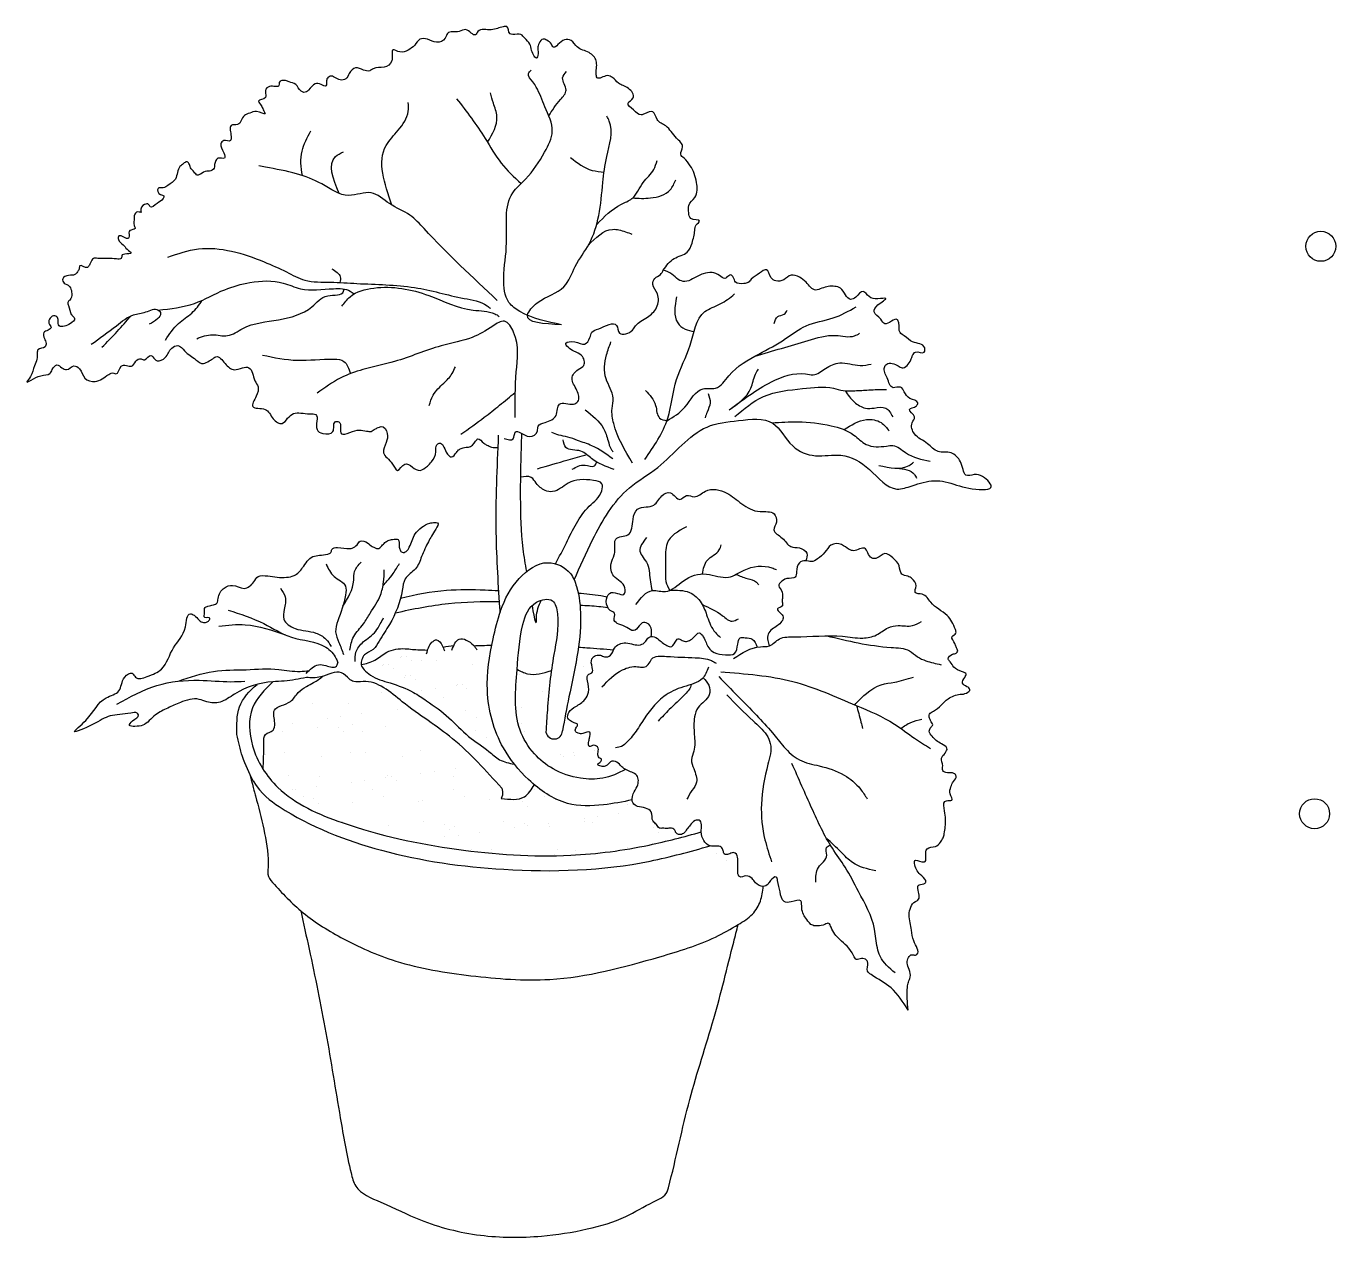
# Model space of a CAD drawing. Header units: millimetres. Extents: x 2133.42 to 2134.8, y 649.95 to 651.52.
# Drawn here: x 2133.426 to 2134.069, y 650.922 to 651.517 of the extents above; entities that cross this region are included whole.
import ezdxf

# ---------------------------------------------------------------- set-up
doc = ezdxf.new("R2010")
doc.units = ezdxf.units.MM
for name, color, linetype in [('Arena', 36, 'Continuous'), ('Hojas', 74, 'Continuous'), ('Hojas01', 64, 'Continuous'), ('Tiesto', 32, 'Continuous')]:
    doc.layers.add(name, color=color, linetype=linetype)

msp = doc.modelspace()

# ---------------------------------------------------------------- linework, layer by layer
at = {"layer": 'Arena'}
for p, q in [((2133.78411, 651.21196), (2133.78411, 651.21196)), ((2133.60122, 651.20271), (2133.60122, 651.20271)), ((2133.60189, 651.20353), (2133.60189, 651.20353)), ((2133.60413, 651.20349), (2133.60413, 651.20349)), ((2133.61019, 651.20668), (2133.61019, 651.20668)), ((2133.61085, 651.2075), (2133.61085, 651.2075)), ((2133.61309, 651.20746), (2133.61309, 651.20746)), ((2133.61543, 651.20531), (2133.61543, 651.20531)), ((2133.62024, 651.20517), (2133.62024, 651.20517)), ((2133.62777, 651.20538), (2133.62777, 651.20538)), ((2133.64556, 651.20325), (2133.64556, 651.20325)), ((2133.69665, 651.20378), (2133.69665, 651.20378)), ((2133.70007, 651.20239), (2133.70007, 651.20239)), ((2133.60647, 651.20134), (2133.60647, 651.20134)), ((2133.61212, 651.19721), (2133.61212, 651.19721)), ((2133.61279, 651.19804), (2133.61279, 651.19804)), ((2133.61503, 651.19799), (2133.61503, 651.19799)), ((2133.66876, 651.1987), (2133.66876, 651.1987)), ((2133.76879, 651.20021), (2133.76879, 651.20021)), ((2133.56115, 651.18982), (2133.56115, 651.18982)), ((2133.6007, 651.18989), (2133.6007, 651.18989)), ((2133.61737, 651.19585), (2133.61737, 651.19585)), ((2133.62057, 651.19079), (2133.62057, 651.19079)), ((2133.62718, 651.19166), (2133.62718, 651.19166)), ((2133.6375, 651.19302), (2133.6375, 651.19302)), ((2133.63817, 651.19384), (2133.63817, 651.19384)), ((2133.64041, 651.1938), (2133.64041, 651.1938)), ((2133.64275, 651.19166), (2133.64275, 651.19166)), ((2133.6798, 651.19004), (2133.6798, 651.19004)), ((2133.56714, 651.18407), (2133.56714, 651.18407)), ((2133.58484, 651.18448), (2133.58484, 651.18448)), ((2133.63118, 651.18715), (2133.63118, 651.18715)), ((2133.57426, 651.17697), (2133.57426, 651.17697)), ((2133.58087, 651.17784), (2133.58087, 651.17784)), ((2133.59119, 651.1792), (2133.59119, 651.1792)), ((2133.60844, 651.18147), (2133.60844, 651.18147)), ((2133.64221, 651.18064), (2133.64221, 651.18064)), ((2133.64756, 651.17723), (2133.64756, 651.17723)), ((2133.66953, 651.18251), (2133.66953, 651.18251)), ((2133.55213, 651.1703), (2133.55213, 651.1703)), ((2133.55701, 651.1747), (2133.55701, 651.1747)), ((2133.56953, 651.17273), (2133.56953, 651.17273)), ((2133.57978, 651.17249), (2133.57978, 651.17249)), ((2133.58212, 651.17034), (2133.58212, 651.17034)), ((2133.58632, 651.17379), (2133.58632, 651.17379)), ((2133.59168, 651.17037), (2133.59168, 651.17037)), ((2133.60277, 651.17315), (2133.60277, 651.17315)), ((2133.62587, 651.17386), (2133.62587, 651.17386)), ((2133.64689, 651.17083), (2133.64689, 651.17083)), ((2133.66956, 651.17423), (2133.66956, 651.17423)), ((2133.67078, 651.17052), (2133.67078, 651.17052)), ((2133.65224, 651.16742), (2133.65224, 651.16742)), ((2133.54394, 651.1592), (2133.54394, 651.1592)), ((2133.55315, 651.16016), (2133.55315, 651.16016)), ((2133.57141, 651.15802), (2133.57141, 651.15802)), ((2133.58564, 651.16001), (2133.58564, 651.16001)), ((2133.59317, 651.16022), (2133.59317, 651.16022)), ((2133.61096, 651.15809), (2133.61096, 651.15809)), ((2133.61994, 651.16124), (2133.61994, 651.16124)), ((2133.68852, 651.15913), (2133.68852, 651.15913)), ((2133.69006, 651.15823), (2133.69006, 651.15823)), ((2133.69513, 651.16), (2133.69513, 651.16)), ((2133.69556, 651.15866), (2133.69556, 651.15866)), ((2133.70546, 651.16136), (2133.70546, 651.16136)), ((2133.62676, 651.151), (2133.62676, 651.151)), ((2133.63709, 651.15236), (2133.63709, 651.15236)), ((2133.55499, 651.14907), (2133.55499, 651.14907)), ((2133.57033, 651.14826), (2133.57033, 651.14826)), ((2133.58597, 651.14563), (2133.58597, 651.14563)), ((2133.59258, 651.1465), (2133.59258, 651.1465)), ((2133.6029, 651.14786), (2133.6029, 651.14786)), ((2133.60357, 651.14868), (2133.60357, 651.14868)), ((2133.60581, 651.14864), (2133.60581, 651.14864)), ((2133.60815, 651.14649), (2133.60815, 651.14649)), ((2133.62015, 651.15013), (2133.62015, 651.15013)), ((2133.63606, 651.14852), (2133.63606, 651.14852)), ((2133.55703, 651.14191), (2133.55703, 651.14191)), ((2133.55839, 651.142), (2133.55839, 651.142)), ((2133.56239, 651.1385), (2133.56239, 651.1385)), ((2133.56872, 651.14336), (2133.56872, 651.14336)), ((2133.59658, 651.14198), (2133.59658, 651.14198)), ((2133.60193, 651.13857), (2133.60193, 651.13857)), ((2133.63613, 651.14206), (2133.63613, 651.14206)), ((2133.64148, 651.13864), (2133.64148, 651.13864)), ((2133.67568, 651.14213), (2133.67568, 651.14213)), ((2133.68103, 651.13872), (2133.68103, 651.13872)), ((2133.56763, 651.13749), (2133.56763, 651.13749)), ((2133.56997, 651.13535), (2133.56997, 651.13535)), ((2133.58644, 651.13554), (2133.58644, 651.13554)), ((2133.6192, 651.13637), (2133.6192, 651.13637)), ((2133.62074, 651.13677), (2133.62074, 651.13677)), ((2133.65399, 651.1372), (2133.65399, 651.1372)), ((2133.67002, 651.13593), (2133.67002, 651.13593)), ((2133.67236, 651.13379), (2133.67236, 651.13379)), ((2133.68647, 651.13704), (2133.68647, 651.13704)), ((2133.72159, 651.13481), (2133.72159, 651.13481)), ((2133.58167, 651.12622), (2133.58167, 651.12622)), ((2133.62121, 651.12629), (2133.62121, 651.12629)), ((2133.66076, 651.12636), (2133.66076, 651.12636)), ((2133.67116, 651.12529), (2133.67116, 651.12529)), ((2133.68298, 651.12552), (2133.68298, 651.12552)), ((2133.70023, 651.12779), (2133.70023, 651.12779)), ((2133.70031, 651.12643), (2133.70031, 651.12643)), ((2133.7044, 651.12571), (2133.7044, 651.12571)), ((2133.70684, 651.12866), (2133.70684, 651.12866)), ((2133.71717, 651.13002), (2133.71717, 651.13002)), ((2133.60437, 651.12421), (2133.60437, 651.12421)), ((2133.63184, 651.12478), (2133.63184, 651.12478)), ((2133.63186, 651.11879), (2133.63186, 651.11879)), ((2133.63418, 651.12264), (2133.63418, 651.12264)), ((2133.63686, 651.12405), (2133.63686, 651.12405)), ((2133.63847, 651.11966), (2133.63847, 651.11966)), ((2133.6488, 651.12102), (2133.6488, 651.12102)), ((2133.66605, 651.12329), (2133.66605, 651.12329)), ((2133.67266, 651.12416), (2133.67266, 651.12416)), ((2133.68341, 651.12366), (2133.68341, 651.12366)), ((2133.73423, 651.12323), (2133.73423, 651.12323)), ((2133.73657, 651.12108), (2133.73657, 651.12108)), ((2133.64523, 651.11252), (2133.64523, 651.11252)), ((2133.65479, 651.11273), (2133.65479, 651.11273)), ((2133.68727, 651.11257), (2133.68727, 651.11257)), ((2133.72158, 651.11381), (2133.72158, 651.11381)), ((2133.68594, 651.11033), (2133.68594, 651.11033)), ((2133.69605, 651.11208), (2133.69605, 651.11208)), ((2133.76503, 651.11047), (2133.76503, 651.11047)), ((2133.77039, 651.10706), (2133.77039, 651.10706)), ((2133.78967, 651.09477), (2133.78967, 651.09477)), ((2133.8202, 651.07533), (2133.8202, 651.07533))]:
    msp.add_line(p, q, dxfattribs=at)
for points in [[(2133.62296, 651.20873), (2133.62559, 651.21432), (2133.62786, 651.21555), (2133.63066, 651.21275), (2133.63171, 651.21013)], [(2133.63539, 651.21048), (2133.63889, 651.2159), (2133.64589, 651.21293), (2133.64764, 651.21065)]]:
    msp.add_spline(points, degree=3, dxfattribs=at)
for points, knots in [([(2133.59083, 651.20342), (2133.59322, 651.20385), (2133.59779, 651.20501), (2133.60365, 651.21055), (2133.6118, 651.21165), (2133.61811, 651.21046), (2133.62145, 651.21074), (2133.62346, 651.21051)], [0.0047219, 0.0047219, 0.0047219, 0.0047219, 0.01662656, 0.02819037, 0.04363464, 0.05533426, 0.06030126, 0.06030126, 0.06030126, 0.06030126]), ([(2133.69752, 651.21195), (2133.69889, 651.21187), (2133.70464, 651.21151), (2133.71038, 651.21103), (2133.71474, 651.21064)], [0.04296103, 0.04296103, 0.04296103, 0.04296103, 0.04710028, 0.06024206, 0.06024206, 0.06024206, 0.06024206]), ([(2133.54272, 651.15189), (2133.54289, 651.15594), (2133.54307, 651.16146), (2133.54291, 651.16976), (2133.54816, 651.17039), (2133.54875, 651.17563), (2133.54633, 651.18286), (2133.55635, 651.18373), (2133.55942, 651.1898), (2133.56367, 651.19256), (2133.56798, 651.19473), (2133.57058, 651.19653), (2133.57206, 651.19763)], [0.0036427, 0.0036427, 0.0036427, 0.0036427, 0.0250607, 0.032203, 0.0392555, 0.0452617, 0.0557535, 0.070764, 0.0804707, 0.0888092, 0.095465, 0.1046506, 0.1046506, 0.1046506, 0.1046506])]:
    msp.add_open_spline(points, degree=3, knots=knots, dxfattribs=at)
for points in [[(2133.63101, 651.212), (2133.63276, 651.21225), (2133.63451, 651.2125), (2133.63626, 651.21275)], [(2133.64614, 651.21265), (2133.64895, 651.21275), (2133.65175, 651.21285), (2133.65456, 651.21295)]]:
    msp.add_open_spline(points, degree=3, dxfattribs=at)
at = {"layer": 'Hojas'}
msp.add_arc((2133.68555, 651.17094), 0.0041, 190.74674, 359.16447, dxfattribs=at)
for points in [[(2133.73917, 651.39711), (2133.74451, 651.40279), (2133.75089, 651.40591), (2133.75327, 651.41035), (2133.7546, 651.41658), (2133.75535, 651.41925), (2133.75698, 651.42117), (2133.75267, 651.42251), (2133.75164, 651.42517), (2133.75168, 651.42886), (2133.75461, 651.43282), (2133.7555, 651.44015), (2133.75241, 651.44837), (2133.74933, 651.45204), (2133.74771, 651.45394), (2133.74859, 651.45761), (2133.74566, 651.46186), (2133.74037, 651.46788), (2133.73611, 651.47111), (2133.73405, 651.47477), (2133.72994, 651.47389), (2133.72833, 651.47331), (2133.72451, 651.4758), (2133.72186, 651.47903), (2133.72436, 651.48167), (2133.72204, 651.48633), (2133.7171, 651.48894), (2133.71419, 651.4917), (2133.71172, 651.49257), (2133.70663, 651.49155), (2133.7062, 651.49358), (2133.7062, 651.49983), (2133.70271, 651.50389), (2133.69689, 651.50665), (2133.69384, 651.50984), (2133.69064, 651.51013), (2133.68745, 651.50781), (2133.68527, 651.50651), (2133.68425, 651.50796), (2133.68192, 651.50999), (2133.68018, 651.51057), (2133.67814, 651.50854), (2133.67756, 651.50607), (2133.67756, 651.50244), (2133.67713, 651.50128), (2133.67451, 651.50491), (2133.67364, 651.5081), (2133.67117, 651.51101), (2133.66928, 651.51275), (2133.66521, 651.51275), (2133.6639, 651.51318), (2133.6623, 651.51667), (2133.66056, 651.51652), (2133.65779, 651.5158), (2133.6547, 651.51509), (2133.64813, 651.51421), (2133.64701, 651.51269), (2133.64212, 651.51517), (2133.63891, 651.51421), (2133.63322, 651.51333), (2133.6321, 651.51093), (2133.62785, 651.50901), (2133.62336, 651.51045), (2133.61967, 651.51045), (2133.6171, 651.50748), (2133.61388, 651.50515), (2133.60985, 651.50419), (2133.60646, 651.50531), (2133.60582, 651.49983), (2133.6021, 651.49677), (2133.59678, 651.49597), (2133.595, 651.495), (2133.59194, 651.49532), (2133.58807, 651.49645), (2133.585, 651.49371), (2133.58322, 651.49097), (2133.58048, 651.49049), (2133.57548, 651.49226), (2133.57403, 651.49097), (2133.57387, 651.48887), (2133.57354, 651.48759), (2133.57112, 651.48823), (2133.56822, 651.48855), (2133.56499, 651.48549), (2133.56273, 651.48436), (2133.56128, 651.48501), (2133.5587, 651.48823), (2133.55547, 651.48952), (2133.5537, 651.49016), (2133.55063, 651.4892), (2133.55047, 651.48775), (2133.54579, 651.48726), (2133.54385, 651.48533), (2133.54401, 651.48323), (2133.54385, 651.48178), (2133.54046, 651.48001), (2133.54175, 651.47791), (2133.54272, 651.47582), (2133.54369, 651.47389), (2133.5395, 651.47501), (2133.53611, 651.47421), (2133.53349, 651.47298), (2133.5301, 651.46858), (2133.52696, 651.46808), (2133.52658, 651.46582), (2133.52696, 651.46269), (2133.52671, 651.46068), (2133.52332, 651.46068), (2133.52193, 651.45917), (2133.52344, 651.45466), (2133.52369, 651.45202), (2133.52043, 651.45202), (2133.5193, 651.45039), (2133.51879, 651.44851), (2133.51867, 651.44713), (2133.51628, 651.44575), (2133.51503, 651.44575), (2133.51189, 651.44424), (2133.51038, 651.44374), (2133.50887, 651.44525), (2133.50699, 651.44738), (2133.50623, 651.44951), (2133.5051, 651.45027), (2133.50359, 651.44939), (2133.50184, 651.44801), (2133.49961, 651.44176), (2133.49595, 651.4387), (2133.49358, 651.43752), (2133.49111, 651.43722), (2133.4923, 651.43416), (2133.49388, 651.43357), (2133.49358, 651.43229), (2133.49062, 651.42982), (2133.48716, 651.42824), (2133.48647, 651.42933), (2133.48449, 651.42933), (2133.48271, 651.42597), (2133.48281, 651.42558), (2133.48123, 651.42567), (2133.47945, 651.4238), (2133.47941, 651.42263), (2133.47941, 651.41901), (2133.47983, 651.41748), (2133.47718, 651.4165), (2133.4769, 651.41372), (2133.47662, 651.41274), (2133.47188, 651.41385), (2133.4716, 651.41204), (2133.47398, 651.40954), (2133.47593, 651.40731), (2133.47788, 651.4055), (2133.47481, 651.40494), (2133.47356, 651.40452), (2133.473, 651.40285), (2133.47077, 651.40257), (2133.46658, 651.40285), (2133.46156, 651.40285), (2133.45933, 651.40285), (2133.45794, 651.40062), (2133.45738, 651.39951), (2133.4564, 651.39839), (2133.45264, 651.39923), (2133.45236, 651.3977), (2133.45152, 651.39617), (2133.45027, 651.39491), (2133.4472, 651.39449), (2133.44427, 651.39282), (2133.44497, 651.39073), (2133.44748, 651.3892), (2133.44804, 651.38837), (2133.44873, 651.38558), (2133.44776, 651.38238), (2133.44678, 651.38126), (2133.44718, 651.37965), (2133.4485, 651.37537), (2133.44959, 651.37417), (2133.45014, 651.37329), (2133.44806, 651.37088), (2133.4451, 651.36957), (2133.44257, 651.36968), (2133.44203, 651.3723), (2133.44148, 651.37417), (2133.44038, 651.37471), (2133.43753, 651.37099), (2133.43863, 651.36891), (2133.43709, 651.36759), (2133.43501, 651.36639), (2133.43533, 651.36343), (2133.4361, 651.36113), (2133.43564, 651.3594), (2133.43211, 651.35797), (2133.43177, 651.35635), (2133.43163, 651.3533), (2133.43041, 651.35011), (2133.42844, 651.34482), (2133.42675, 651.34232), (2133.43347, 651.34523), (2133.43795, 651.34632), (2133.43917, 651.34821), (2133.44147, 651.35052), (2133.44392, 651.34916), (2133.44616, 651.34821), (2133.44982, 651.35004), (2133.45254, 651.34862), (2133.45518, 651.34408), (2133.46021, 651.34238), (2133.46686, 651.34584), (2133.46937, 651.34652), (2133.47032, 651.34618), (2133.47303, 651.34984), (2133.47554, 651.35031), (2133.47812, 651.34991), (2133.48016, 651.35235), (2133.48274, 651.3535), (2133.48444, 651.35303), (2133.48762, 651.3552), (2133.48851, 651.35445), (2133.49061, 651.35262), (2133.49462, 651.35418), (2133.49784, 651.35879), (2133.50073, 651.36), (2133.50416, 651.35739), (2133.50966, 651.35309), (2133.51336, 651.35115), (2133.51618, 651.35255), (2133.51853, 651.35396), (2133.51954, 651.35457), (2133.52397, 651.35121), (2133.52854, 651.34819), (2133.53257, 651.34907), (2133.53573, 651.34913), (2133.53747, 651.34652), (2133.53867, 651.3428), (2133.54017, 651.33981), (2133.53927, 651.33516), (2133.53762, 651.33006), (2133.54362, 651.32871), (2133.54768, 651.32407), (2133.55203, 651.32182), (2133.55473, 651.32437), (2133.55758, 651.32661), (2133.56554, 651.32646), (2133.56854, 651.32616), (2133.56914, 651.31882), (2133.57199, 651.31687), (2133.57694, 651.31777), (2133.57739, 651.32032), (2133.57799, 651.32257), (2133.57979, 651.32257), (2133.58114, 651.31672), (2133.5852, 651.31732), (2133.59, 651.31852), (2133.59345, 651.31807), (2133.5957, 651.31792), (2133.5978, 651.31912), (2133.59975, 651.32002), (2133.60065, 651.32032), (2133.60365, 651.31687), (2133.60305, 651.31252), (2133.60185, 651.30743), (2133.60621, 651.30188), (2133.60861, 651.29873), (2133.61221, 651.30188), (2133.61596, 651.30038), (2133.61971, 651.29873), (2133.62331, 651.30083), (2133.62527, 651.30293), (2133.62752, 651.30788), (2133.62797, 651.31133), (2133.62917, 651.31207), (2133.63262, 651.30773), (2133.63517, 651.30533), (2133.63757, 651.30758), (2133.63907, 651.30908), (2133.64087, 651.30983), (2133.64237, 651.31013), (2133.64357, 651.31013), (2133.64703, 651.31312), (2133.64808, 651.31417), (2133.65108, 651.31207), (2133.65258, 651.31118), (2133.65483, 651.31013), (2133.65789, 651.30999)], [(2133.6892, 651.37029), (2133.66873, 651.37678), (2133.6634, 651.38119), (2133.66082, 651.39304), (2133.66219, 651.4105), (2133.66525, 651.43506), (2133.67157, 651.44182), (2133.6809, 651.45505), (2133.68467, 651.46527), (2133.68104, 651.47723), (2133.67679, 651.48699), (2133.67509, 651.48953), (2133.67296, 651.49356), (2133.67424, 651.49526)], [(2133.60594, 651.42899), (2133.60311, 651.4583), (2133.609, 651.46573), (2133.61395, 651.47502), (2133.61395, 651.47935)], [(2133.6377, 651.48126), (2133.65172, 651.46174), (2133.65958, 651.44964), (2133.66931, 651.43959)], [(2133.65287, 651.45987), (2133.65747, 651.47253), (2133.65576, 651.4791), (2133.65432, 651.48408)], [(2133.6892, 651.37029), (2133.67251, 651.37505), (2133.67728, 651.381), (2133.69039, 651.38894), (2133.69595, 651.39886), (2133.7027, 651.40997), (2133.70747, 651.42386), (2133.70946, 651.44013), (2133.71144, 651.45283), (2133.71264, 651.47029), (2133.71144, 651.47267)], [(2133.65767, 651.3822), (2133.62173, 651.41744), (2133.61474, 651.42409), (2133.60475, 651.42974), (2133.59576, 651.43506), (2133.58478, 651.43373), (2133.57147, 651.43938), (2133.55915, 651.44437), (2133.54384, 651.44769), (2133.54051, 651.44836)], [(2133.69357, 651.45243), (2133.70429, 651.44608), (2133.71008, 651.44526)], [(2133.70645, 651.4195), (2133.71859, 651.42942), (2133.72376, 651.43219), (2133.72932, 651.44013), (2133.73449, 651.44648), (2133.73607, 651.45084)], [(2133.72412, 651.43251), (2133.7329, 651.43251), (2133.74255, 651.43654), (2133.74529, 651.44142)], [(2133.70226, 651.40918), (2133.71422, 651.41711), (2133.72058, 651.41592), (2133.72376, 651.41473)], [(2133.49591, 651.40348), (2133.51089, 651.40747), (2133.54318, 651.40115), (2133.55416, 651.39617), (2133.56315, 651.39218), (2133.57579, 651.39118), (2133.58877, 651.39052), (2133.61707, 651.38852), (2133.64136, 651.3832), (2133.65268, 651.37955), (2133.65434, 651.37822)], [(2133.57638, 651.39775), (2133.58055, 651.39375), (2133.58041, 651.39101)], [(2133.66108, 651.31448), (2133.66538, 651.31429), (2133.6665, 651.31746), (2133.67342, 651.31541), (2133.67734, 651.31802), (2133.67772, 651.32045), (2133.68108, 651.32232), (2133.6865, 651.32568), (2133.68725, 651.32904), (2133.68818, 651.33128), (2133.6951, 651.33128), (2133.69715, 651.33258), (2133.69678, 651.338), (2133.69435, 651.34397), (2133.69734, 651.34826), (2133.70014, 651.35032), (2133.69902, 651.35517), (2133.69528, 651.35722), (2133.69136, 651.36114), (2133.69566, 651.36189), (2133.70052, 651.36077), (2133.70313, 651.36394), (2133.70407, 651.36656), (2133.70743, 651.36824), (2133.71622, 651.36992), (2133.71771, 651.36618), (2133.72406, 651.36768), (2133.72556, 651.36973), (2133.73135, 651.37402), (2133.73584, 651.37869), (2133.73623, 651.3855), (2133.73404, 651.39), (2133.73496, 651.393), (2133.73774, 651.39497), (2133.73917, 651.39711)], [(2133.58135, 651.37934), (2133.58536, 651.38398), (2133.59706, 651.3883), (2133.624, 651.38462), (2133.6458, 651.37742), (2133.65638, 651.37565), (2133.65862, 651.37437)], [(2133.51008, 651.36341), (2133.51777, 651.36536), (2133.52523, 651.3649), (2133.53269, 651.36845), (2133.55025, 651.37269), (2133.56662, 651.37912), (2133.57442, 651.38445), (2133.58217, 651.38668), (2133.58235, 651.3878)], [(2133.73005, 651.3041), (2133.74135, 651.32435), (2133.74569, 651.34343), (2133.75235, 651.36021), (2133.75959, 651.37669), (2133.76712, 651.38045), (2133.77407, 651.38537)], [(2133.74569, 651.38393), (2133.74627, 651.3712), (2133.74981, 651.36816), (2133.75422, 651.3669)], [(2133.45828, 651.36068), (2133.47065, 651.36977), (2133.47905, 651.37513), (2133.48512, 651.37653), (2133.49119, 651.37746), (2133.49236, 651.37583), (2133.49095, 651.37327), (2133.48675, 651.37047)], [(2133.74094, 651.32315), (2133.74979, 651.32985), (2133.75866, 651.33882), (2133.76475, 651.33915), (2133.7714, 651.34524), (2133.78605, 651.35589), (2133.79921, 651.36343), (2133.80922, 651.36974), (2133.82255, 651.3736), (2133.83378, 651.37903)], [(2133.79364, 651.3708), (2133.79539, 651.37429), (2133.79845, 651.37538), (2133.79998, 651.37734)], [(2133.46348, 651.35917), (2133.47105, 651.36696), (2133.47783, 651.37467)], [(2133.66639, 651.32476), (2133.66698, 651.34709), (2133.66568, 651.36661), (2133.66114, 651.37194), (2133.65542, 651.36957), (2133.64535, 651.36405), (2133.63015, 651.35991), (2133.60725, 651.35222), (2133.59166, 651.34828), (2133.5808, 651.34414), (2133.56916, 651.33664)], [(2133.78423, 651.35491), (2133.81027, 651.36256), (2133.82378, 651.36501), (2133.83308, 651.36483), (2133.83554, 651.36606)], [(2133.72411, 651.30228), (2133.71479, 651.3217), (2133.71399, 651.32914), (2133.71452, 651.3342), (2133.71106, 651.34377), (2133.71133, 651.35548), (2133.71346, 651.36186)], [(2133.54231, 651.35537), (2133.55948, 651.35281), (2133.57745, 651.3534), (2133.58238, 651.35222), (2133.58416, 651.34985), (2133.58556, 651.34625)], [(2133.77146, 651.3284), (2133.79228, 651.34217), (2133.80905, 651.34609), (2133.8127, 651.34568), (2133.81878, 651.34879), (2133.82581, 651.35149), (2133.83582, 651.35028), (2133.84123, 651.35095)], [(2133.62423, 651.33053), (2133.6262, 651.33566), (2133.63134, 651.34157), (2133.63548, 651.34631), (2133.63706, 651.34966)], [(2133.77146, 651.3284), (2133.78214, 651.33907), (2133.78444, 651.34595), (2133.78593, 651.34852)], [(2133.73039, 651.33793), (2133.73538, 651.33062), (2133.73737, 651.32442), (2133.74094, 651.32315)], [(2133.7743, 651.32516), (2133.78836, 651.33502), (2133.80756, 651.33893), (2133.8227, 651.33907), (2133.82743, 651.33799), (2133.83311, 651.33785), (2133.84001, 651.33826), (2133.84866, 651.33853)], [(2133.76118, 651.3365), (2133.76213, 651.33191), (2133.76064, 651.32732), (2133.7597, 651.32462)], [(2133.70085, 651.32844), (2133.70975, 651.31939), (2133.71205, 651.3133), (2133.71354, 651.30918), (2133.71453, 651.30787)], [(2133.82796, 651.31875), (2133.83893, 651.32367), (2133.84609, 651.32219), (2133.85001, 651.31813)], [(2133.71436, 651.30441), (2133.70415, 651.31083), (2133.69706, 651.31346), (2133.69228, 651.31511), (2133.68783, 651.3161), (2133.68437, 651.31741)], [(2133.71502, 651.29915), (2133.70398, 651.30458), (2133.69871, 651.3082), (2133.69129, 651.31001), (2133.68999, 651.31379)], [(2133.67738, 651.29954), (2133.69239, 651.30389), (2133.70172, 651.30647)], [(2133.69444, 651.29928), (2133.70072, 651.30133), (2133.70534, 651.30095), (2133.70648, 651.30287)], [(2133.84499, 651.3012), (2133.85991, 651.3012), (2133.86197, 651.3027)], [(2133.85379, 651.29976), (2133.86244, 651.2968), (2133.86348, 651.29492)], [(2133.73328, 651.21715), (2133.73207, 651.22319), (2133.72938, 651.22408), (2133.72733, 651.22236), (2133.72452, 651.22006), (2133.72119, 651.22166), (2133.71729, 651.22325), (2133.71511, 651.22511), (2133.71524, 651.22856), (2133.71313, 651.22996), (2133.71276, 651.23837), (2133.71666, 651.23837), (2133.71972, 651.2378), (2133.72029, 651.24106), (2133.71482, 651.24681), (2133.71354, 651.25305), (2133.71503, 651.25723), (2133.71541, 651.25966), (2133.71586, 651.26505), (2133.72182, 651.26718), (2133.72429, 651.27471), (2133.72654, 651.27965), (2133.7307, 651.28077), (2133.73452, 651.28167), (2133.73845, 651.28627), (2133.74261, 651.28773), (2133.74734, 651.28448), (2133.7506, 651.28639), (2133.75431, 651.28582), (2133.75982, 651.28852), (2133.77027, 651.28762), (2133.77769, 651.28234), (2133.78668, 651.27853), (2133.79354, 651.2774), (2133.79467, 651.27336), (2133.79343, 651.26954), (2133.79759, 651.2655), (2133.8018, 651.26133), (2133.80598, 651.26065), (2133.8096, 651.25802), (2133.80921, 651.25432)], [(2133.75049, 651.27107), (2133.74099, 651.2628), (2133.74031, 651.25874), (2133.74018, 651.24925), (2133.74045, 651.24423), (2133.74231, 651.23981)], [(2133.73095, 651.26579), (2133.72769, 651.25901), (2133.73136, 651.25277), (2133.73231, 651.2483), (2133.73362, 651.23968)], [(2133.75836, 651.24788), (2133.76081, 651.25467), (2133.76664, 651.25969), (2133.76759, 651.26226)], [(2133.85938, 651.03376), (2133.85904, 651.04496), (2133.85955, 651.04751), (2133.8604, 651.04988), (2133.85989, 651.05362), (2133.85887, 651.05685), (2133.85955, 651.05956), (2133.86125, 651.06092), (2133.86295, 651.06075), (2133.86363, 651.06109), (2133.8621, 651.06771), (2133.86108, 651.07298), (2133.85989, 651.08045), (2133.86295, 651.08707), (2133.86414, 651.08775), (2133.86414, 651.09336), (2133.86431, 651.09489), (2133.86703, 651.09573), (2133.86805, 651.09658), (2133.86601, 651.09964), (2133.86261, 651.10507), (2133.86261, 651.10711), (2133.86601, 651.1066), (2133.86771, 651.10677), (2133.86805, 651.10932), (2133.86864, 651.11299), (2133.87276, 651.1141), (2133.87526, 651.11618), (2133.87653, 651.11838), (2133.87711, 651.12035), (2133.87758, 651.12372), (2133.87724, 651.13159), (2133.87733, 651.13609), (2133.87945, 651.13664), (2133.88082, 651.13682), (2133.88, 651.13985), (2133.88036, 651.14334), (2133.88156, 651.146), (2133.88294, 651.14856), (2133.88183, 651.14994), (2133.87862, 651.15022), (2133.87641, 651.15132), (2133.87632, 651.15361), (2133.87577, 651.15746), (2133.87752, 651.15994), (2133.87844, 651.16233), (2133.87577, 651.16444), (2133.8711, 651.16817), (2133.86976, 651.17072), (2133.87059, 651.17269), (2133.87148, 651.17384), (2133.87104, 651.1748), (2133.86989, 651.17702), (2133.86983, 651.17912), (2133.87174, 651.18046), (2133.87899, 651.18659), (2133.88493, 651.18878), (2133.88805, 651.18942), (2133.88968, 651.19119), (2133.88826, 651.19253), (2133.88607, 651.19422), (2133.88713, 651.19712), (2133.88784, 651.19868), (2133.88598, 651.19989), (2133.88179, 651.20219), (2133.87999, 651.20468), (2133.87909, 651.20608), (2133.88109, 651.20847), (2133.88298, 651.20907), (2133.88368, 651.20997), (2133.88288, 651.21207), (2133.88228, 651.21366), (2133.88099, 651.21715), (2133.88278, 651.21885), (2133.88258, 651.22055), (2133.87849, 651.22749), (2133.87045, 651.23397), (2133.86622, 651.23791), (2133.86284, 651.23876), (2133.86326, 651.242), (2133.86129, 651.24552), (2133.85917, 651.24678), (2133.8563, 651.24778), (2133.8549, 651.25195), (2133.85192, 651.25573), (2133.84794, 651.25791), (2133.84416, 651.25573), (2133.84137, 651.25573), (2133.83799, 651.2605), (2133.83262, 651.25931), (2133.83043, 651.2599), (2133.82665, 651.26229), (2133.82148, 651.26209), (2133.81849, 651.25851), (2133.81491, 651.25533), (2133.81173, 651.25394), (2133.80894, 651.25434), (2133.80596, 651.25334), (2133.80457, 651.24897), (2133.80397, 651.24639), (2133.79979, 651.24559), (2133.79661, 651.24361), (2133.79581, 651.24261), (2133.79701, 651.24003), (2133.7976, 651.23586), (2133.7976, 651.23367), (2133.7976, 651.23228), (2133.79521, 651.23069), (2133.79641, 651.2289), (2133.798, 651.22671), (2133.79521, 651.22254), (2133.79263, 651.22075), (2133.79064, 651.21837), (2133.79044, 651.21519), (2133.79124, 651.2126)], [(2133.57365, 651.25279), (2133.57749, 651.2467), (2133.58307, 651.24193), (2133.5832, 651.23755), (2133.57935, 651.22483), (2133.57829, 651.2194), (2133.57988, 651.21423), (2133.58214, 651.2084)], [(2133.58184, 651.232), (2133.58718, 651.24484), (2133.58758, 651.24908), (2133.59089, 651.25372)], [(2133.58519, 651.21039), (2133.58718, 651.21715), (2133.59195, 651.22337), (2133.59527, 651.22867), (2133.60031, 651.23755), (2133.60177, 651.24378), (2133.60217, 651.24988)], [(2133.72568, 651.23285), (2133.7339, 651.23972), (2133.74026, 651.23928), (2133.74904, 651.24454), (2133.76044, 651.24782), (2133.77119, 651.24629), (2133.77887, 651.24979), (2133.79247, 651.25089), (2133.79466, 651.25001)], [(2133.55114, 651.24085), (2133.55353, 651.23659), (2133.55302, 651.23047), (2133.55285, 651.2257), (2133.55847, 651.2211), (2133.56856, 651.21887), (2133.57349, 651.21587), (2133.57608, 651.21229)], [(2133.74231, 651.23981), (2133.75201, 651.23879), (2133.75777, 651.23378), (2133.76076, 651.22685), (2133.76471, 651.21917), (2133.76727, 651.21672)], [(2133.52558, 651.23013), (2133.54296, 651.22349), (2133.5566, 651.21685), (2133.57347, 651.21191), (2133.57858, 651.20629), (2133.57943, 651.20425)], [(2133.75834, 651.23283), (2133.76823, 651.22738), (2133.77293, 651.22472), (2133.77613, 651.22589)], [(2133.52098, 651.2223), (2133.53393, 651.22298), (2133.55367, 651.21794)], [(2133.58788, 651.20489), (2133.58824, 651.20945), (2133.59186, 651.21448), (2133.59795, 651.21974), (2133.60018, 651.22336), (2133.60181, 651.22629)], [(2133.77365, 651.2063), (2133.78685, 651.21216), (2133.79124, 651.2126), (2133.79623, 651.21597), (2133.80355, 651.217), (2133.8272, 651.21728), (2133.83704, 651.21641), (2133.84381, 651.21794), (2133.8495, 651.22143), (2133.85453, 651.22252), (2133.86152, 651.22252), (2133.86589, 651.22449)], [(2133.85938, 651.03376), (2133.85105, 651.04459), (2133.84115, 651.05118), (2133.83942, 651.05291), (2133.83958, 651.05699), (2133.83895, 651.05825), (2133.83644, 651.05903), (2133.83392, 651.05856), (2133.83251, 651.0606), (2133.82575, 651.06845), (2133.82151, 651.07441), (2133.82041, 651.0763), (2133.81852, 651.07583), (2133.81491, 651.07504), (2133.81255, 651.07535), (2133.80956, 651.07818), (2133.80714, 651.08374), (2133.80662, 651.0874), (2133.80191, 651.08688), (2133.79842, 651.08705), (2133.7965, 651.09176), (2133.79528, 651.09733), (2133.79458, 651.09907), (2133.79179, 651.09733), (2133.79056, 651.09559), (2133.78825, 651.09443), (2133.78446, 651.09629), (2133.78271, 651.09838), (2133.77975, 651.0996), (2133.77661, 651.09925), (2133.77608, 651.09995), (2133.77574, 651.10308), (2133.77574, 651.10604), (2133.77574, 651.10796), (2133.77451, 651.11075), (2133.77347, 651.1111), (2133.7712, 651.11023), (2133.76911, 651.1104), (2133.76858, 651.11197), (2133.76754, 651.11371), (2133.76214, 651.11435), (2133.75899, 651.11702), (2133.7578, 651.12123), (2133.75672, 651.12696), (2133.7548, 651.12678), (2133.75236, 651.12452), (2133.75079, 651.1226), (2133.74907, 651.12048), (2133.74811, 651.12), (2133.7454, 651.12072), (2133.7448, 651.12216), (2133.74383, 651.12294), (2133.74131, 651.12294), (2133.73884, 651.123), (2133.73722, 651.12312), (2133.73583, 651.12481), (2133.73415, 651.12645), (2133.73319, 651.13111), (2133.73043, 651.13292), (2133.72653, 651.13378), (2133.72434, 651.1353), (2133.72443, 651.13986), (2133.72634, 651.14357), (2133.72691, 651.14652), (2133.72614, 651.149), (2133.72367, 651.15052), (2133.71877, 651.15324), (2133.71639, 651.15548), (2133.71322, 651.15562), (2133.7119, 651.1543), (2133.71064, 651.1535), (2133.70859, 651.15344), (2133.70694, 651.1543), (2133.70846, 651.15575), (2133.70879, 651.15694), (2133.70773, 651.15766), (2133.70707, 651.15971), (2133.70714, 651.16235), (2133.70509, 651.1638), (2133.70278, 651.16321), (2133.70251, 651.16512), (2133.70297, 651.1673), (2133.70304, 651.17027), (2133.69959, 651.16957), (2133.69743, 651.16963), (2133.69597, 651.17074), (2133.69656, 651.1726), (2133.69708, 651.17394), (2133.69539, 651.17476), (2133.69405, 651.1754), (2133.6923, 651.17709), (2133.69277, 651.17982), (2133.69621, 651.18285), (2133.70064, 651.18617), (2133.70243, 651.1898), (2133.70191, 651.19545), (2133.70203, 651.19816), (2133.70347, 651.19897), (2133.70411, 651.19926), (2133.70428, 651.20203), (2133.70411, 651.20618), (2133.70532, 651.20744), (2133.70826, 651.20796), (2133.71023, 651.20721), (2133.71328, 651.20802), (2133.71519, 651.21148), (2133.72081, 651.21402), (2133.72798, 651.21313), (2133.73026, 651.21451), (2133.73157, 651.2163), (2133.73385, 651.2172), (2133.73702, 651.21557), (2133.74159, 651.2124), (2133.74259, 651.21213), (2133.74494, 651.21438), (2133.74639, 651.21601), (2133.74838, 651.21529), (2133.75055, 651.21475), (2133.75254, 651.21547), (2133.75462, 651.21736), (2133.7567, 651.2189), (2133.75878, 651.21709), (2133.76149, 651.21158), (2133.76411, 651.20933), (2133.76963, 651.20824), (2133.77415, 651.20878), (2133.77569, 651.21348), (2133.77686, 651.21646), (2133.7794, 651.21655), (2133.78283, 651.21592), (2133.78523, 651.21196)], [(2133.81938, 651.21754), (2133.85103, 651.21182), (2133.85999, 651.21008), (2133.86393, 651.20724), (2133.86808, 651.20527), (2133.87551, 651.20331)], [(2133.56382, 651.19901), (2133.56988, 651.20333), (2133.57349, 651.2029), (2133.57868, 651.20261), (2133.57943, 651.20425)], [(2133.70905, 651.19249), (2133.71917, 651.20079), (2133.72657, 651.20234), (2133.72942, 651.20209), (2133.73176, 651.20338), (2133.73344, 651.2061), (2133.74071, 651.2074), (2133.75485, 651.20675), (2133.76277, 651.20533), (2133.7651, 651.20403)], [(2133.50117, 651.19527), (2133.51837, 651.20002), (2133.53439, 651.20088), (2133.5504, 651.20103), (2133.56079, 651.20002), (2133.56523, 651.20045)], [(2133.76134, 651.20209), (2133.75836, 651.19651), (2133.74914, 651.19249), (2133.73941, 651.1877), (2133.72858, 651.175), (2133.72395, 651.1682), (2133.72139, 651.16538), (2133.71869, 651.1632), (2133.71574, 651.16256)], [(2133.76638, 651.19746), (2133.78487, 651.17852), (2133.7927, 651.16992), (2133.79834, 651.16304), (2133.80601, 651.15662), (2133.81572, 651.15365), (2133.82797, 651.14912), (2133.83593, 651.14228), (2133.83925, 651.13742)], [(2133.76734, 651.1998), (2133.8028, 651.19506), (2133.83382, 651.18336), (2133.85265, 651.17419), (2133.86247, 651.16724), (2133.87038, 651.16218)], [(2133.47091, 651.18402), (2133.49053, 651.1931), (2133.51131, 651.1957), (2133.52689, 651.19498), (2133.53367, 651.19526)], [(2133.7704, 651.18853), (2133.78325, 651.17569), (2133.78978, 651.16889), (2133.79169, 651.16458), (2133.79054, 651.15442), (2133.78733, 651.13487), (2133.78907, 651.11732), (2133.79235, 651.10652)], [(2133.85295, 651.052), (2133.8456, 651.06016), (2133.84424, 651.06424), (2133.84288, 651.07348), (2133.83498, 651.09197), (2133.82845, 651.10393), (2133.82219, 651.11318), (2133.81212, 651.13275), (2133.80232, 651.15478)], [(2133.65962, 651.13768), (2133.67094, 651.13849), (2133.67589, 651.14435)], [(2133.65983, 651.14267), (2133.66028, 651.14091), (2133.65962, 651.13768)], [(2133.81409, 651.09662), (2133.81528, 651.10374), (2133.81944, 651.10983), (2133.81929, 651.11354), (2133.82121, 651.11472)]]:
    msp.add_spline(points, degree=3, dxfattribs=at)
for points, knots in [([(2133.68291, 651.47287), (2133.68454, 651.47553), (2133.68742, 651.4797), (2133.69311, 651.48552), (2133.68839, 651.49086), (2133.69076, 651.4936), (2133.69166, 651.49462)], [0.01162119, 0.01162119, 0.01162119, 0.01162119, 0.02757005, 0.03660932, 0.04690794, 0.0530958, 0.0530958, 0.0530958, 0.0530958]), ([(2133.562, 651.4435), (2133.56113, 651.44759), (2133.56059, 651.45516), (2133.56438, 651.46216), (2133.56615, 651.46544)], [0.01937605, 0.01937605, 0.01937605, 0.01937605, 0.03994999, 0.05808872, 0.05808872, 0.05808872, 0.05808872]), ([(2133.58004, 651.43471), (2133.57691, 651.442), (2133.57344, 651.45086), (2133.5807, 651.45445), (2133.58212, 651.45515)], [0.00160518, 0.00160518, 0.00160518, 0.00160518, 0.03235085, 0.03985003, 0.03985003, 0.03985003, 0.03985003]), ([(2133.69538, 651.24499), (2133.69825, 651.25152), (2133.70547, 651.26755), (2133.71759, 651.28873), (2133.74106, 651.30164), (2133.75486, 651.32087), (2133.77606, 651.32319), (2133.7942, 651.32534), (2133.8008, 651.30989), (2133.81391, 651.30464), (2133.82766, 651.30783), (2133.84113, 651.30013), (2133.85064, 651.28752), (2133.8625, 651.29162), (2133.87672, 651.29612), (2133.88714, 651.28841), (2133.90246, 651.28985), (2133.89652, 651.29613), (2133.8921, 651.29712), (2133.88746, 651.29529), (2133.88621, 651.29967), (2133.88511, 651.30366), (2133.88079, 651.30855), (2133.87359, 651.30679), (2133.86879, 651.31278), (2133.86237, 651.31512), (2133.86019, 651.32147), (2133.86395, 651.32535), (2133.85769, 651.3292), (2133.86317, 651.32952), (2133.86486, 651.33301), (2133.85951, 651.33362), (2133.85774, 651.33674), (2133.85586, 651.34057), (2133.85072, 651.33799), (2133.84944, 651.34444), (2133.84675, 651.34825), (2133.84957, 651.35235), (2133.85353, 651.35081), (2133.85742, 651.34802), (2133.86057, 651.35206), (2133.86139, 651.35509), (2133.86318, 651.35801), (2133.86754, 651.3553), (2133.86785, 651.36117), (2133.8613, 651.36083), (2133.8584, 651.36443), (2133.85432, 651.36657), (2133.85526, 651.36999), (2133.85361, 651.37483), (2133.84818, 651.36851), (2133.84584, 651.37383), (2133.84156, 651.37606), (2133.84422, 651.38045), (2133.85072, 651.38391), (2133.84381, 651.38263), (2133.84028, 651.38326), (2133.83709, 651.3882), (2133.8343, 651.38396), (2133.82941, 651.38139), (2133.82781, 651.38819), (2133.82217, 651.38947), (2133.81811, 651.38887), (2133.81296, 651.38619), (2133.80981, 651.39106), (2133.80621, 651.3937), (2133.80164, 651.39549), (2133.79863, 651.39194), (2133.79469, 651.39133), (2133.7913, 651.39324), (2133.79059, 651.39884), (2133.78585, 651.39492), (2133.78292, 651.39357), (2133.78095, 651.39081), (2133.77813, 651.39038), (2133.7743, 651.39029), (2133.77392, 651.39335), (2133.77204, 651.39539), (2133.77069, 651.39365), (2133.76879, 651.39258), (2133.76651, 651.39497), (2133.76301, 651.3962), (2133.75812, 651.39544), (2133.75414, 651.39299), (2133.74998, 651.39102), (2133.74604, 651.39231), (2133.74348, 651.3956), (2133.74067, 651.39659), (2133.73917, 651.39711)], [0.0113105, 0.0113105, 0.0113105, 0.0113105, 0.047225, 0.099371, 0.1279729, 0.1801489, 0.2064595, 0.2345966, 0.259287, 0.2794874, 0.3003353, 0.3266, 0.3540363, 0.3668206, 0.3851134, 0.4259251, 0.4325435, 0.4439045, 0.4508923, 0.4577246, 0.4628045, 0.4696295, 0.4800785, 0.4907509, 0.5015857, 0.5148446, 0.524125, 0.5293983, 0.536751, 0.5431921, 0.545732, 0.5532046, 0.560188, 0.5650379, 0.5711135, 0.5804658, 0.5894642, 0.5927219, 0.6023168, 0.6057058, 0.6153631, 0.6194407, 0.6229325, 0.6301333, 0.6335611, 0.6445753, 0.6529868, 0.657306, 0.6653362, 0.6682196, 0.6790046, 0.6841, 0.692152, 0.6985888, 0.7069312, 0.7133851, 0.7208305, 0.7272813, 0.7348578, 0.7394363, 0.7517673, 0.7565606, 0.7672798, 0.7724341, 0.782669, 0.7895199, 0.7965148, 0.803671, 0.810071, 0.8148173, 0.8223725, 0.8286629, 0.8370552, 0.8407008, 0.8443407, 0.8512409, 0.8556421, 0.8584642, 0.8623655, 0.8639381, 0.8689714, 0.8755024, 0.8828316, 0.8924776, 0.8991504, 0.9047872, 0.9116, 0.9193612, 0.9193612, 0.9193612, 0.9193612]), ([(2133.49114, 651.37749), (2133.49721, 651.37812), (2133.50879, 651.37932), (2133.52255, 651.38767), (2133.53722, 651.39168), (2133.55037, 651.39239), (2133.56321, 651.38619), (2133.57437, 651.38815), (2133.58397, 651.38806), (2133.58679, 651.38594), (2133.58741, 651.38542)], [0, 0, 0, 0, 0.0301285, 0.0574551, 0.0788797, 0.106112, 0.1208716, 0.1481011, 0.1618538, 0.1658217, 0.1658217, 0.1658217, 0.1658217]), ([(2133.4947, 651.36272), (2133.49664, 651.36564), (2133.50013, 651.37089), (2133.508, 651.3756), (2133.51128, 651.37997), (2133.51276, 651.38226)], [0, 0, 0, 0, 0.01728427, 0.03116925, 0.0446858, 0.0446858, 0.0446858, 0.0446858]), ([(2133.8285, 651.33786), (2133.82975, 651.33583), (2133.83239, 651.33227), (2133.83773, 651.32893), (2133.84307, 651.32926), (2133.84891, 651.33052), (2133.85083, 651.32683), (2133.85177, 651.32502)], [0.00867653, 0.00867653, 0.00867653, 0.00867653, 0.02054877, 0.03083292, 0.03804383, 0.04750816, 0.05665198, 0.05665198, 0.05665198, 0.05665198]), ([(2133.63982, 651.31653), (2133.64367, 651.31925), (2133.65012, 651.3238), (2133.65889, 651.33079), (2133.66391, 651.33492), (2133.66646, 651.33704)], [0, 0, 0, 0, 0.02354901, 0.03946952, 0.05604039, 0.05604039, 0.05604039, 0.05604039]), ([(2133.79249, 651.32211), (2133.79675, 651.32245), (2133.80648, 651.32293), (2133.82021, 651.32155), (2133.83193, 651.31769), (2133.83895, 651.31001), (2133.84648, 651.3102), (2133.85333, 651.31156), (2133.85946, 651.30548), (2133.86598, 651.30414), (2133.87016, 651.30328)], [0.0175124, 0.0175124, 0.0175124, 0.0175124, 0.0388376, 0.0662854, 0.0862852, 0.098989, 0.1157189, 0.1209212, 0.1328246, 0.154059, 0.154059, 0.154059, 0.154059]), ([(2133.65815, 651.31602), (2133.65745, 651.30009), (2133.65618, 651.27106), (2133.65803, 651.24207), (2133.65899, 651.22899)], [0, 0, 0, 0, 0.0796374, 0.1451594, 0.1451594, 0.1451594, 0.1451594]), ([(2133.66954, 651.31694), (2133.6692, 651.30648), (2133.66866, 651.28758), (2133.66935, 651.26481), (2133.67128, 651.25275), (2133.67195, 651.24902)], [0.0087312, 0.0087312, 0.0087312, 0.0087312, 0.0610933, 0.1033018, 0.1222223, 0.1222223, 0.1222223, 0.1222223]), ([(2133.68626, 651.25289), (2133.68806, 651.25627), (2133.6931, 651.26597), (2133.69912, 651.27926), (2133.70891, 651.28603), (2133.70968, 651.29309), (2133.70153, 651.29447), (2133.69322, 651.29447), (2133.6866, 651.28759), (2133.68034, 651.28883), (2133.67701, 651.29169), (2133.67436, 651.2964), (2133.67098, 651.29574), (2133.66899, 651.29535)], [0.0139172, 0.0139172, 0.0139172, 0.0139172, 0.0331046, 0.0685013, 0.0847513, 0.0905479, 0.0979004, 0.1188614, 0.1332161, 0.1394457, 0.1486651, 0.1549557, 0.1638821, 0.1638821, 0.1638821, 0.1638821]), ([(2133.5639, 651.19705), (2133.56031, 651.19632), (2133.55485, 651.1952), (2133.54273, 651.19507), (2133.53167, 651.19158), (2133.52236, 651.18433), (2133.51571, 651.18448), (2133.50966, 651.18742), (2133.50266, 651.18524), (2133.49589, 651.18202), (2133.48928, 651.1791), (2133.485, 651.17334), (2133.48055, 651.17303), (2133.47608, 651.17302), (2133.47882, 651.17651), (2133.48234, 651.1777), (2133.4804, 651.18028), (2133.47506, 651.17876), (2133.46723, 651.17907), (2133.46044, 651.17437), (2133.44593, 651.16795), (2133.45957, 651.17837), (2133.46175, 651.18679), (2133.47348, 651.18951), (2133.47281, 651.19647), (2133.47837, 651.2004), (2133.48038, 651.19555), (2133.48689, 651.19792), (2133.49472, 651.20079), (2133.49779, 651.21272), (2133.50519, 651.21841), (2133.50501, 651.22932), (2133.50951, 651.22748), (2133.51087, 651.22535), (2133.51318, 651.2237), (2133.51519, 651.22422), (2133.51629, 651.225), (2133.51704, 651.22696), (2133.51309, 651.22561), (2133.51429, 651.22903), (2133.51353, 651.23139), (2133.51607, 651.23225), (2133.51793, 651.23259), (2133.52048, 651.23344), (2133.52048, 651.23726), (2133.52271, 651.24106), (2133.52826, 651.24317), (2133.53227, 651.24007), (2133.53623, 651.24166), (2133.53815, 651.24404), (2133.54026, 651.24747), (2133.54678, 651.2467), (2133.5523, 651.24574), (2133.55871, 651.24698), (2133.56261, 651.25123), (2133.56547, 651.25652), (2133.57068, 651.25709), (2133.57346, 651.2574), (2133.57623, 651.2581), (2133.57622, 651.26066), (2133.58067, 651.26125), (2133.58364, 651.25999), (2133.58701, 651.26062), (2133.58884, 651.26184), (2133.59031, 651.26491), (2133.59406, 651.26344), (2133.59577, 651.26135), (2133.59766, 651.26081), (2133.59938, 651.25993), (2133.601, 651.26174), (2133.60235, 651.26327), (2133.60417, 651.26457), (2133.60632, 651.26479), (2133.60984, 651.2655), (2133.60931, 651.26182), (2133.60977, 651.25981), (2133.61092, 651.25805), (2133.61334, 651.25891), (2133.61521, 651.26237), (2133.61645, 651.26711), (2133.62035, 651.27094), (2133.62389, 651.27279), (2133.62643, 651.27322), (2133.62933, 651.27317), (2133.62634, 651.26786), (2133.62368, 651.26387), (2133.62053, 651.25685), (2133.6182, 651.24986), (2133.61169, 651.24641), (2133.61078, 651.23555), (2133.60644, 651.22526), (2133.6004, 651.21641), (2133.59721, 651.21032), (2133.59261, 651.20908), (2133.5911, 651.20595), (2133.5907, 651.20422), (2133.59083, 651.20342)], [0, 0, 0, 0, 0.0109691, 0.0166396, 0.0363094, 0.0445031, 0.0510241, 0.0549655, 0.0642974, 0.0710393, 0.0778767, 0.0859655, 0.0898977, 0.0925968, 0.0952004, 0.0994259, 0.1003741, 0.1036021, 0.1137614, 0.1233515, 0.1329367, 0.1407835, 0.1556924, 0.1628249, 0.1701321, 0.1742904, 0.1767797, 0.1824807, 0.1905009, 0.2024773, 0.2142345, 0.2211022, 0.2230848, 0.226563, 0.2289977, 0.2308467, 0.2322788, 0.2331958, 0.2357018, 0.2381387, 0.2405794, 0.2422008, 0.2449271, 0.2469655, 0.2491493, 0.2551749, 0.2594019, 0.2652498, 0.2681293, 0.2711452, 0.2745145, 0.2792007, 0.2884914, 0.2922905, 0.2979754, 0.3053414, 0.3086064, 0.3127996, 0.3144291, 0.3161197, 0.3190177, 0.3251344, 0.3262953, 0.3291202, 0.3315016, 0.3352429, 0.3382019, 0.3397342, 0.3411025, 0.3434703, 0.3456829, 0.3476556, 0.3498101, 0.3525428, 0.3558235, 0.3577541, 0.3592471, 0.3612905, 0.3638956, 0.3709969, 0.3755423, 0.379945, 0.3824808, 0.383801, 0.3870972, 0.3941887, 0.40223, 0.4088837, 0.4159275, 0.4218392, 0.4396383, 0.4492293, 0.454327, 0.4594373, 0.4619539, 0.4644509, 0.4644509, 0.4644509, 0.4644509]), ([(2133.60154, 651.24216), (2133.60225, 651.24291), (2133.60402, 651.24482), (2133.60685, 651.24837), (2133.60863, 651.2514), (2133.6096, 651.25306)], [0.01155979, 0.01155979, 0.01155979, 0.01155979, 0.01672111, 0.0245894, 0.03421473, 0.03421473, 0.03421473, 0.03421473]), ([(2133.72384, 651.13693), (2133.71921, 651.13594), (2133.70875, 651.134), (2133.69006, 651.13356), (2133.67277, 651.14582), (2133.65768, 651.16429), (2133.65083, 651.18954), (2133.65463, 651.21232), (2133.65908, 651.23129), (2133.66663, 651.24571), (2133.6809, 651.25617), (2133.69351, 651.25014), (2133.6977, 651.23929), (2133.69994, 651.21861), (2133.69415, 651.19502), (2133.69068, 651.17644), (2133.68965, 651.17088)], [0.0140247, 0.0140247, 0.0140247, 0.0140247, 0.0377516, 0.0672087, 0.1044507, 0.1378932, 0.1875435, 0.2305633, 0.2543908, 0.2849574, 0.3118233, 0.3320916, 0.3438951, 0.3687333, 0.4351021, 0.4634058, 0.4634058, 0.4634058, 0.4634058]), ([(2133.77487, 651.24766), (2133.77661, 651.2469), (2133.77994, 651.2456), (2133.78437, 651.24484), (2133.78561, 651.24298), (2133.78592, 651.24252)], [0.00490932, 0.00490932, 0.00490932, 0.00490932, 0.01448799, 0.02279697, 0.02549273, 0.02549273, 0.02549273, 0.02549273]), ([(2133.72062, 651.1519), (2133.717, 651.15003), (2133.70998, 651.14681), (2133.69727, 651.14717), (2133.68536, 651.15111), (2133.67494, 651.15954), (2133.66495, 651.17569), (2133.66748, 651.1988), (2133.66854, 651.21977), (2133.67382, 651.23438), (2133.68575, 651.23662), (2133.68847, 651.22301), (2133.68458, 651.20636), (2133.6825, 651.18653), (2133.68174, 651.17381), (2133.68152, 651.17018)], [0.0047505, 0.0047505, 0.0047505, 0.0047505, 0.0248109, 0.0430598, 0.0666992, 0.0863642, 0.1090598, 0.1585052, 0.1958454, 0.2172305, 0.2302346, 0.241592, 0.2752352, 0.3208177, 0.3390827, 0.3390827, 0.3390827, 0.3390827]), ([(2133.67471, 651.23236), (2133.67599, 651.22515), (2133.67694, 651.22105), (2133.67685, 651.22933), (2133.67796, 651.23233), (2133.67927, 651.23503)], [0.00929355, 0.00929355, 0.00929355, 0.00929355, 0.02374294, 0.02445509, 0.0333632, 0.0333632, 0.0333632, 0.0333632]), ([(2133.69736, 651.2385), (2133.70109, 651.23822), (2133.70584, 651.23777), (2133.71052, 651.23686), (2133.71153, 651.23665)], [0.00777485, 0.00777485, 0.00777485, 0.00777485, 0.02645463, 0.03163782, 0.03163782, 0.03163782, 0.03163782]), ([(2133.69827, 651.23253), (2133.70133, 651.23243), (2133.70588, 651.2322), (2133.7104, 651.23165), (2133.71188, 651.23144)], [0.01045131, 0.01045131, 0.01045131, 0.01045131, 0.0257652, 0.03324321, 0.03324321, 0.03324321, 0.03324321]), ([(2133.59083, 651.20342), (2133.59084, 651.20338), (2133.59101, 651.20245), (2133.59253, 651.20043), (2133.5969, 651.19671), (2133.60577, 651.19428), (2133.61527, 651.19083), (2133.62463, 651.1845), (2133.63415, 651.17784), (2133.64288, 651.16771), (2133.65225, 651.16228), (2133.65873, 651.15594), (2133.66345, 651.155), (2133.66596, 651.1545)], [0.7740849, 0.7740849, 0.7740849, 0.7740849, 0.7742753, 0.7789711, 0.7858665, 0.8031118, 0.823682, 0.8363766, 0.8593745, 0.8816467, 0.9023382, 0.9133365, 0.9258371, 0.9258371, 0.9258371, 0.9258371]), ([(2133.58497, 651.19639), (2133.58371, 651.19744), (2133.57998, 651.20166), (2133.572, 651.19655), (2133.56624, 651.19691), (2133.5639, 651.19705)], [0.09375237, 0.09375237, 0.09375237, 0.09375237, 0.09847077, 0.10888202, 0.11598511, 0.11598511, 0.11598511, 0.11598511]), ([(2133.65983, 651.14267), (2133.65211, 651.15129), (2133.63748, 651.16763), (2133.61344, 651.18204), (2133.59787, 651.19663), (2133.58764, 651.19444), (2133.58566, 651.19581), (2133.58497, 651.19639)], [0, 0, 0, 0, 0.0570815, 0.1081637, 0.1443414, 0.151912, 0.1562539, 0.1562539, 0.1562539, 0.1562539]), ([(2133.6674, 651.20109), (2133.66909, 651.20009), (2133.67438, 651.19761), (2133.68018, 651.19898), (2133.68419, 651.2005)], [0.00568959, 0.00568959, 0.00568959, 0.00568959, 0.01148124, 0.02360971, 0.02360971, 0.02360971, 0.02360971]), ([(2133.75865, 651.19684), (2133.75984, 651.19581), (2133.76189, 651.19352), (2133.76247, 651.18688), (2133.75622, 651.18368), (2133.75391, 651.17651), (2133.75431, 651.16925), (2133.75505, 651.16207), (2133.75229, 651.15664), (2133.75414, 651.1525), (2133.75525, 651.14902), (2133.75599, 651.14501), (2133.75291, 651.14158), (2133.75151, 651.13871), (2133.75079, 651.13723)], [0.0049923, 0.0049923, 0.0049923, 0.0049923, 0.012709, 0.0204172, 0.0342212, 0.0424802, 0.0568054, 0.0704943, 0.0778075, 0.0853271, 0.0915795, 0.0966437, 0.1044857, 0.1127888, 0.1127888, 0.1127888, 0.1127888]), ([(2133.83316, 651.18364), (2133.83464, 651.18531), (2133.84351, 651.19429), (2133.85036, 651.19364), (2133.85881, 651.19628), (2133.86199, 651.19727)], [0.0108536, 0.0108536, 0.0108536, 0.0108536, 0.0180325, 0.04428521, 0.06015512, 0.06015512, 0.06015512, 0.06015512]), ([(2133.75285, 651.19359), (2133.75273, 651.19188), (2133.74849, 651.1872), (2133.74275, 651.18217), (2133.73846, 651.17757), (2133.73667, 651.17564)], [0.00718298, 0.00718298, 0.00718298, 0.00718298, 0.01648827, 0.03464227, 0.04765373, 0.04765373, 0.04765373, 0.04765373]), ([(2133.83405, 651.18326), (2133.8344, 651.18198), (2133.83513, 651.17928), (2133.83611, 651.17551), (2133.83672, 651.17303), (2133.83699, 651.17198)], [0.01137334, 0.01137334, 0.01137334, 0.01137334, 0.01802586, 0.02537539, 0.03080742, 0.03080742, 0.03080742, 0.03080742]), ([(2133.85578, 651.17206), (2133.85735, 651.17321), (2133.86054, 651.17525), (2133.86427, 651.17613), (2133.86611, 651.17656)], [0.00653166, 0.00653166, 0.00653166, 0.00653166, 0.01616284, 0.02551066, 0.02551066, 0.02551066, 0.02551066]), ([(2133.84343, 651.10213), (2133.83938, 651.10303), (2133.83276, 651.10452), (2133.82597, 651.11195), (2133.82168, 651.11593), (2133.81924, 651.1181)], [0, 0, 0, 0, 0.02006233, 0.03288428, 0.04922844, 0.04922844, 0.04922844, 0.04922844])]:
    msp.add_open_spline(points, degree=3, knots=knots, dxfattribs=at)
at = {"layer": 'Hojas01'}
for centre in [(2134.06197, 651.40877), (2134.05893, 651.13017)]:
    msp.add_circle(centre, 0.00736, dxfattribs=at)
at = {"layer": 'Tiesto'}
msp.add_arc((2133.55097, 651.10135), 0.006, 176.3068, 221.6231, dxfattribs=at)
for points, knots in [([(2133.61019, 651.23602), (2133.61763, 651.23786), (2133.63131, 651.24053), (2133.64754, 651.24025), (2133.65605, 651.23982), (2133.65824, 651.2397)], [0.02816794, 0.02816794, 0.02816794, 0.02816794, 0.06636547, 0.09795862, 0.10892073, 0.10892073, 0.10892073, 0.10892073]), ([(2133.60766, 651.22883), (2133.61629, 651.23071), (2133.6331, 651.23414), (2133.65025, 651.23437), (2133.6586, 651.23434)], [0.00723082, 0.00723082, 0.00723082, 0.00723082, 0.05125265, 0.09287751, 0.09287751, 0.09287751, 0.09287751]), ([(2133.52979, 651.16908), (2133.52972, 651.17381), (2133.52956, 651.1836), (2133.53585, 651.19043), (2133.53974, 651.19367)], [0, 0, 0, 0, 0.02259398, 0.04677492, 0.04677492, 0.04677492, 0.04677492]), ([(2133.54741, 651.19499), (2133.54343, 651.191), (2133.53489, 651.18244), (2133.53633, 651.16095), (2133.5509, 651.13807), (2133.58832, 651.12184), (2133.63682, 651.11151), (2133.68801, 651.10795), (2133.7283, 651.11328), (2133.74932, 651.11885), (2133.7578, 651.12123)], [0, 0, 0, 0, 0.0270621, 0.0580948, 0.0979909, 0.157884, 0.25404, 0.3475581, 0.412255, 0.4562761, 0.4562761, 0.4562761, 0.4562761]), ([(2133.5362, 651.14945), (2133.53815, 651.14161), (2133.54005, 651.13487), (2133.5432, 651.12264), (2133.54541, 651.11009), (2133.54507, 651.1031), (2133.54499, 651.10174)], [0.04548986, 0.04548986, 0.04548986, 0.04548986, 0.052559, 0.08055099, 0.10873459, 0.1155597, 0.1155597, 0.1155597, 0.1155597]), ([(2133.53773, 651.14625), (2133.5419, 651.13973), (2133.56074, 651.12569), (2133.60245, 651.10943), (2133.66434, 651.10077), (2133.71946, 651.10245), (2133.75238, 651.11163), (2133.76214, 651.11435)], [0.0346216, 0.0346216, 0.0346216, 0.0346216, 0.0613141, 0.1523508, 0.2534606, 0.3734774, 0.42409, 0.42409, 0.42409, 0.42409]), ([(2133.54649, 651.09737), (2133.55113, 651.09214), (2133.56118, 651.08114), (2133.58228, 651.068), (2133.61003, 651.05559), (2133.64505, 651.05012), (2133.68909, 651.04649), (2133.72912, 651.05733), (2133.7602, 651.06668), (2133.77478, 651.07495), (2133.78306, 651.08012), (2133.78731, 651.08707), (2133.78794, 651.092), (2133.78825, 651.09443)], [0.0041962, 0.0041962, 0.0041962, 0.0041962, 0.0389913, 0.0784465, 0.127356, 0.1900083, 0.2546394, 0.3465605, 0.3948383, 0.4160418, 0.4304437, 0.443004, 0.4551449, 0.4551449, 0.4551449, 0.4551449])]:
    msp.add_open_spline(points, degree=3, knots=knots, dxfattribs=at)
for points in [[(2133.53773, 651.14625), (2133.53255, 651.15827), (2133.52979, 651.16908)], [(2133.56114, 651.0825), (2133.56526, 651.0637), (2133.57349, 651.02256), (2133.58055, 650.98084), (2133.58585, 650.95381), (2133.58816, 650.94735), (2133.60054, 650.93939), (2133.61988, 650.93072), (2133.64933, 650.92319), (2133.67935, 650.92277), (2133.70184, 650.92624), (2133.72076, 650.93232), (2133.73427, 650.93952), (2133.74103, 650.94446), (2133.7417, 650.94649), (2133.75216, 650.98983), (2133.76392, 651.02952), (2133.77373, 651.06713), (2133.77594, 651.07573)]]:
    msp.add_spline(points, degree=3, dxfattribs=at)

doc.saveas('drawing.dxf')
